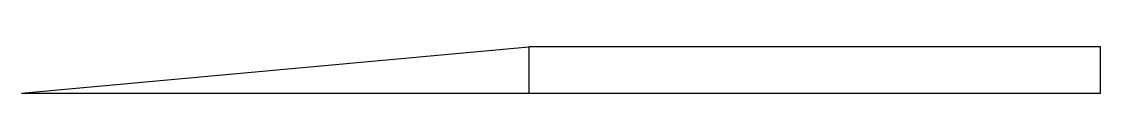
# Model space of a CAD drawing. Header units: millimetres. Extents: x 0 to 117, y 2 to 7.
import ezdxf

# ---------------------------------------------------------------- set-up
doc = ezdxf.new("R2010")
doc.units = ezdxf.units.MM
doc.layers.get('0').update_dxf_attribs({"linetype": 'CONTINUOUS'})

msp = doc.modelspace()

# ---------------------------------------------------------------- linework, layer by layer
for q in [(54.77, 7), (54.77, 2)]:
    msp.add_line((0, 2), q)
msp.add_lwpolyline([(54.77, 7), (54.77, 2), (116.5, 2), (116.5, 7)], close=True)

doc.saveas('drawing.dxf')
